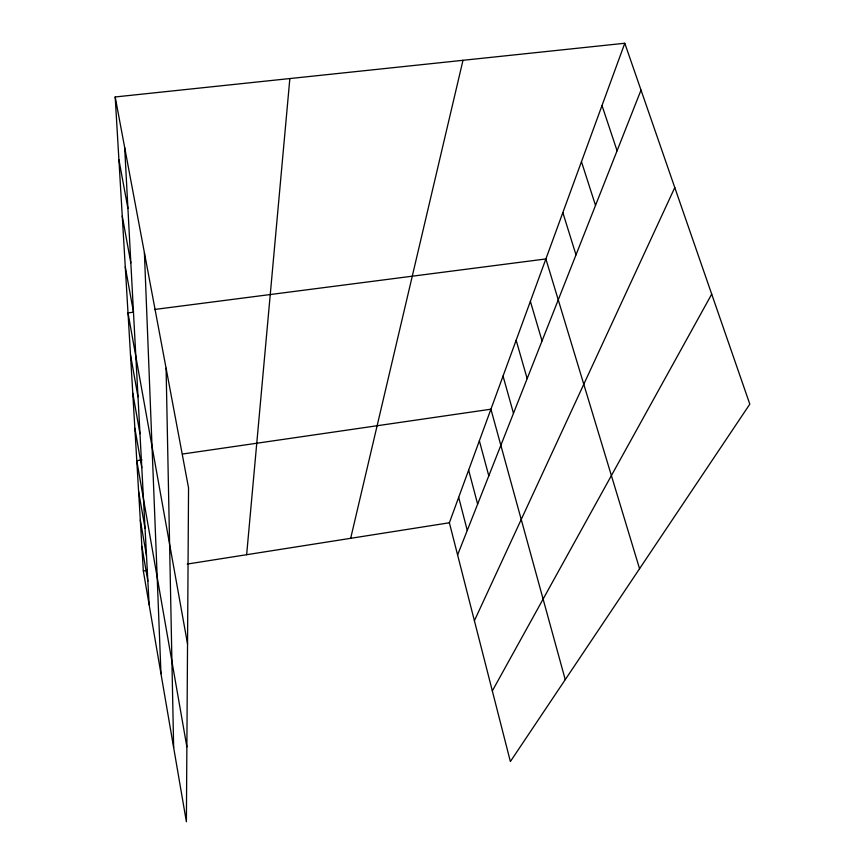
<?xml version="1.0" encoding="UTF-8"?>
<svg xmlns="http://www.w3.org/2000/svg" width="865" height="865" viewBox="0 0 865 865"><rect width="100%" height="100%" fill="white"/><g stroke="black" fill="none" stroke-linecap="round" stroke-linejoin="round"><path stroke-width="1.3" d="M246.644 554.703L289.851 78.553M350.671 538.311L462.991 60.301M624.79 43.25L749.814 404.15L510.372 761.546L449.378 522.763L624.79 43.25L115.186 96.967L143.331 570.976L186.386 821.75L188.548 487.892L115.186 96.967M457.596 554.93L641.019 90.101M474.398 620.713L674.787 187.554M492.326 690.919L711.711 294.143M143.331 570.976L147.331 570.349M187.294 564.056L449.378 522.763M142.033 459.921L136.789 460.688L186.872 746.841M182.731 454.006L490.92 409.199L565.245 679.641M133.318 312.222L128.009 312.903L187.543 643.895M154.554 309.475L545.88 258.949L639.559 568.716M602.008 105.53L617.08 150.769M581.464 161.69L595.52 205.405M562.845 212.595L576.004 254.861M530.375 301.334L542.041 340.94M516.146 340.237L527.163 378.621M503.041 376.08L513.486 413.297M479.361 440.793L488.801 475.847M468.646 470.095L477.642 504.133M458.677 497.353L467.262 530.429M118.916 159.776L127.912 208.346M122.257 216.099L130.831 262.884M125.274 266.874L133.459 311.995M130.496 354.812L138 396.873M132.778 393.121L139.979 433.798M134.864 428.294L141.795 467.651M138.616 491.482L145.039 528.418M140.303 519.973L146.509 555.773M141.882 546.399L147.861 581.129M124.657 147.418L149.126 604.7M144.401 252.667L160.977 673.705M166.091 368.187L173.638 747.457"/></g></svg>
